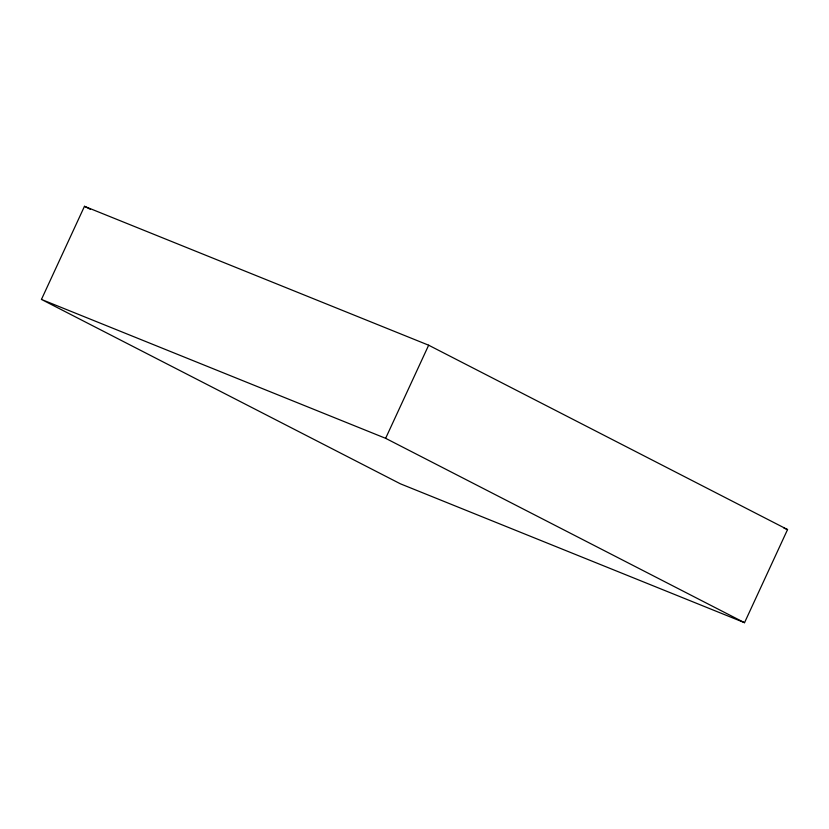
<?xml version="1.0" encoding="UTF-8"?>
<svg xmlns="http://www.w3.org/2000/svg" width="829" height="829" viewBox="0 0 829 829"><rect width="100%" height="100%" fill="white"/><g stroke="black" fill="none" stroke-linecap="round" stroke-linejoin="round"><path stroke-width="1.24" d="M41.45 299.435L84.475 206.317L428.655 345.206L787.55 529.565L744.525 622.683L400.345 483.794L41.45 299.435L385.63 438.323L744.525 622.683M385.63 438.323L428.655 345.206M783.954 528.114L787.55 529.565M84.475 206.317L90.226 209.271"/></g></svg>
